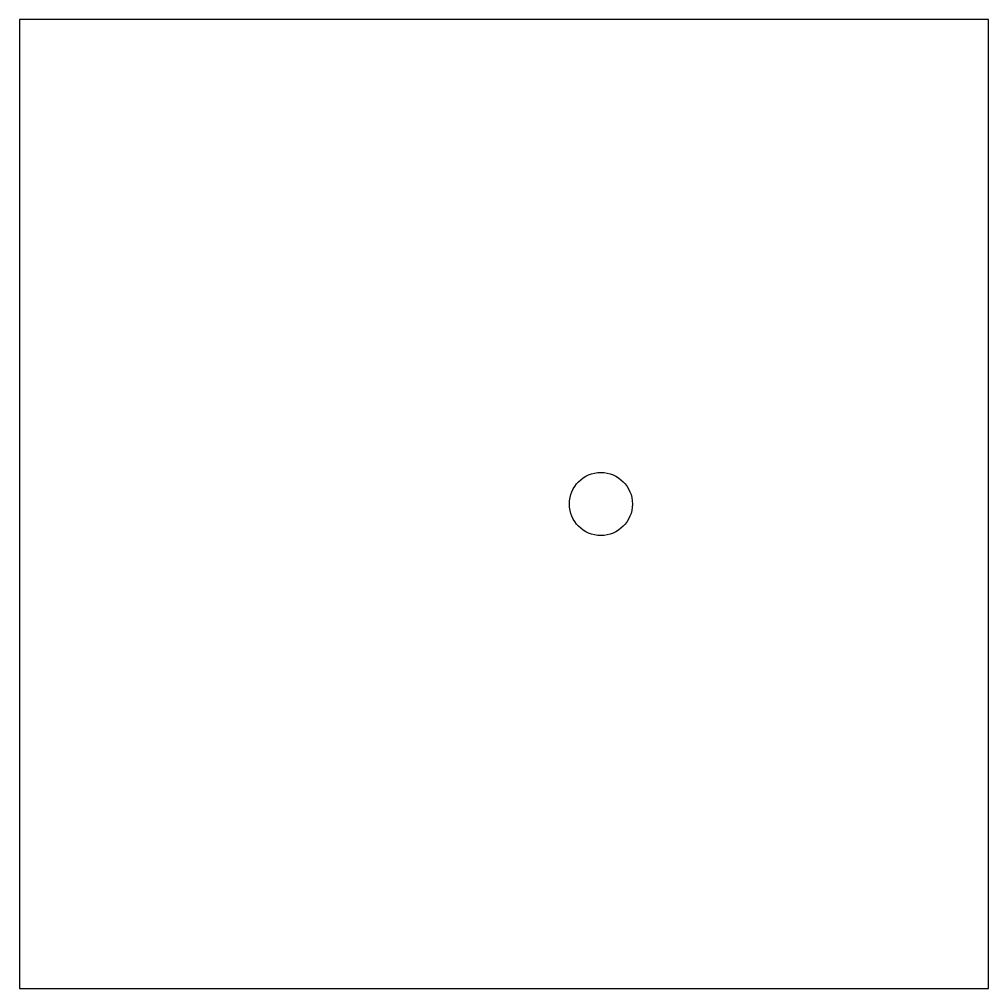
# Model space of a CAD drawing. Header units: millimetres. Extents: x -100 to 100, y -100 to 100.
import ezdxf

# ---------------------------------------------------------------- set-up
doc = ezdxf.new("R2010")
doc.units = ezdxf.units.MM
doc.layers.get('0').update_dxf_attribs({"linetype": 'CONTINUOUS'})

msp = doc.modelspace()

# ---------------------------------------------------------------- linework, layer by layer
msp.add_lwpolyline([(-100, -100), (100, -100), (100, 100), (-100, 100)], close=True)
msp.add_circle((20, 0), 6.5)

doc.saveas('drawing.dxf')
